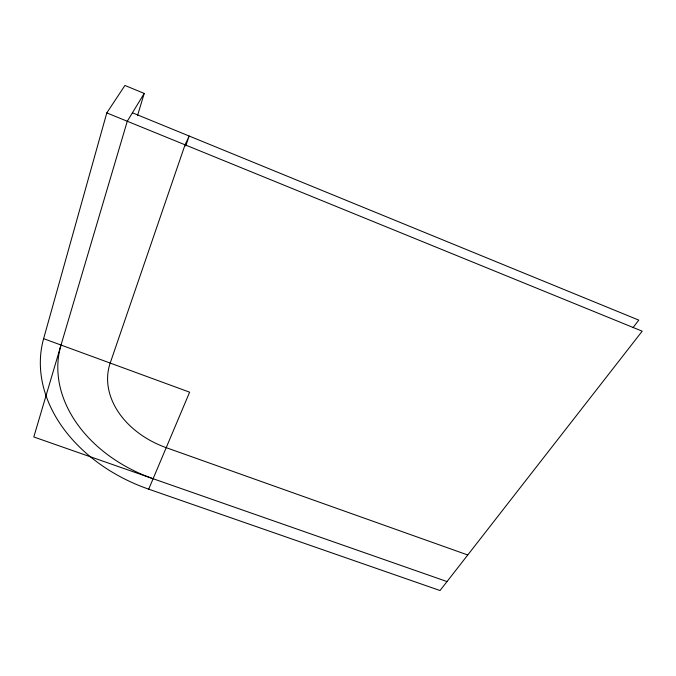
<?xml version="1.0" encoding="UTF-8"?>
<svg xmlns="http://www.w3.org/2000/svg" width="676" height="676" viewBox="0 0 676 676"><rect width="100%" height="100%" fill="white"/><g stroke="black" fill="none" stroke-linecap="round" stroke-linejoin="round"><path stroke-width="1.01" d="M106.791 112.909L642.2 331.181L440.034 590.537L148.703 489.17A152.768 115.883 16.6 0 1 43.619 338.668L106.791 112.909L124.942 85.463L144.216 93.423L137.498 115.655M185.739 146.008L189.17 136.037L185.055 144.816L110.196 363.071A83.739 63.324 16.5 0 0 166.22 447.664L467.75 554.979M148.703 489.17L189.626 392.19L43.619 338.668M144.216 93.423L127.274 121.257L33.8 436.975L447.022 581.571M633.006 327.632L638.786 320.12L132.42 112.799M153.114 478.726A134.803 102.152 16.6 0 1 61.017 345.047"/></g></svg>
